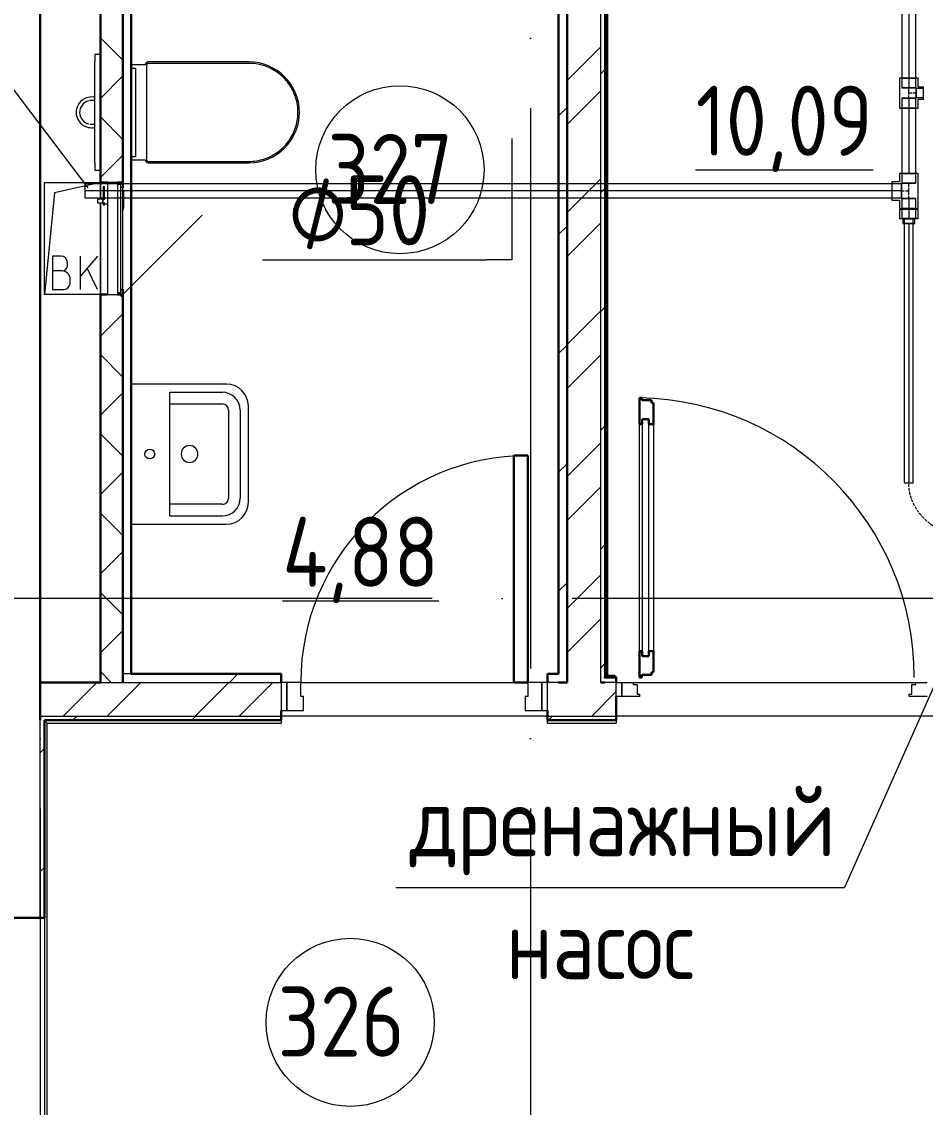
# Model space of a CAD drawing. Header units: millimetres. Extents: x -88595 to 880822, y -1054509 to -148035.
# Drawn here: x 414948 to 418171, y -249069 to -245193 of the extents above; entities that cross this region are included whole.
import ezdxf

# ---------------------------------------------------------------- set-up
doc = ezdxf.new("R2010")
doc.units = ezdxf.units.MM
for name, pattern in [('$7$ADSK_Осевая', [14, 10, -2, 0, -2]), ('$9$ADSK_Осевая', [14, 10, -2, 0, -2]), ('ADSK_Линия сетки', [25, 20, -2.5, 0, -2.5])]:
    doc.linetypes.add(name, pattern=pattern)
for name, color, linetype, lineweight in [('Аннотация', 7, 'Continuous', 20), ('Двери', 7, 'Continuous', 9), ('Марки', 7, 'Continuous', 20), ('Марки помещений', 7, 'Continuous', 20), ('Обобщенные модели', 7, 'Continuous', 18), ('Оборудование', 7, 'Continuous', 18), ('Ограждение', 7, 'Continuous', 9), ('Оси', 7, 'Continuous', 9), ('Сантехника', 7, 'Continuous', 18), ('Стены внутренние', 7, 'Continuous', 18), ('Стены наружные', 7, 'Continuous', 18), ('Стены штриховка', 7, 'Continuous', 9), ('Трубопровод', 7, 'Continuous', 18), ('Трубопроводы', 7, 'Continuous', 18)]:
    doc.layers.add(name, color=color, linetype=linetype, lineweight=lineweight)
doc.layers.add('Двери открывание', color=7, linetype='Continuous', lineweight=9, true_color=0xc0c0c0)
doc.styles.add('$1$GOST Common_9', font='GOST_Common.ttf', dxfattribs={"width": 0.9, "height": 250})
doc.styles.add('$5$GOST Common', font='GOST_Common.ttf', dxfattribs={"width": 0.9, "height": 250})
doc.styles.add('GOST Common_2', font='GOST_Common.ttf', dxfattribs={"width": 0.9, "height": 350})

# ---------------------------------------------------------------- blocks, each defined once
blk = doc.blocks.new('$0$ADSK_Аннотация_Текст_сВыноской - Текст с выноской-3264166-В_Координация_3 этаж ОВ3')
at = {"layer": 'Аннотация'}
blk.add_line((-8, 0), (8, 0), dxfattribs=at)
blk = doc.blocks.new('$0$ADSK_M_Трубы - Диаметр_8-160846-В_Координация_3 этаж ОВ3')
at = {"layer": 'Марки'}
blk.add_line((0, 0), (8, 0), dxfattribs=at)
blk = doc.blocks.new('3 этаж')
at = {"lineweight": 18}
for p, q in [((426908.9, 680258.9), (426908.9, 680658.9)), ((426908.9, 680658.9), (427108.9, 680658.9)), ((427108.9, 680658.9), (426945.1, 680622)), ((427108.9, 680658.9), (427108.9, 680598.5)), ((426945.1, 680622), (426908.9, 680258.9)), ((427108.9, 680586.2), (427108.9, 680258.9)), ((426968.1, 680396.1), (426938.1, 680396.1)), ((426938.1, 680396.1), (426938.1, 680276.1)), ((427098.1, 680396.1), (427038.1, 680324.6)), ((427038.1, 680276.1), (427038.1, 680396.1)), ((426971.4, 680342.7), (426938.1, 680342.7)), ((426991.4, 680362.7), (426991.4, 680372.7)), ((427098.1, 680276.1), (427062.1, 680353.2)), ((427001.4, 680302.7), (427001.4, 680312.7)), ((426938.1, 680276.1), (426974.7, 680276.1)), ((427108.9, 680258.9), (426908.9, 680258.9))]:
    blk.add_line(p, q, dxfattribs=at)
for centre, radius, start, end in [((426968.1, 680372.7), 23.3, 0, 90), ((426971.4, 680362.7), 20, 270, 0), ((426971.4, 680312.7), 30, 0, 90), ((426974.7, 680302.7), 26.7, 270, 0)]:
    blk.add_arc(centre, radius, start, end, dxfattribs=at)
at = {"layer": 'Двери', "lineweight": 30}
for p, q in [((429032.9, 679889.9), (429040.9, 679889.9)), ((429032.9, 679795.9), (429032.9, 679889.9)), ((429040.9, 679889.9), (429040.9, 679880.9)), ((429040.9, 679880.9), (429074.9, 679880.9)), ((429074.9, 679880.9), (429074.9, 679871.9)), ((429074.9, 679871.9), (429082.9, 679871.9)), ((429082.9, 679871.9), (429082.9, 679795.9)), ((429041.9, 679813.9), (429041.9, 679795.9)), ((429065.9, 679813.9), (429041.9, 679813.9)), ((429065.9, 679795.9), (429065.9, 679813.9)), ((429041.9, 679795.9), (429032.9, 679795.9)), ((429082.9, 679795.9), (429065.9, 679795.9)), ((428633.9, 679683.9), (428583.9, 679683.9)), ((428583.9, 679683.9), (428583.9, 678873.9)), ((428633.9, 678873.9), (428633.9, 679683.9)), ((429032.9, 678891.9), (429032.9, 678985.9)), ((429041.9, 678985.9), (429032.9, 678985.9)), ((429041.9, 678967.9), (429041.9, 678985.9)), ((429065.9, 678985.9), (429065.9, 678967.9)), ((429082.9, 678985.9), (429065.9, 678985.9)), ((429082.9, 678985.9), (429082.9, 678909.9)), ((429065.9, 678967.9), (429041.9, 678967.9)), ((429074.9, 678909.9), (429074.9, 678900.9)), ((429082.9, 678909.9), (429074.9, 678909.9)), ((428583.9, 678873.9), (428633.9, 678873.9)), ((429040.9, 678891.9), (429032.9, 678891.9)), ((429040.9, 678900.9), (429040.9, 678891.9)), ((429074.9, 678900.9), (429040.9, 678900.9))]:
    blk.add_line(p, q, dxfattribs=at)
at = {"layer": 'Двери'}
for p, q in [((429041.9, 679813.9), (429041.9, 678967.9)), ((429065.9, 679813.9), (429041.9, 679813.9)), ((429065.9, 678967.9), (429065.9, 679813.9)), ((429032.9, 678985.9), (429032.9, 679795.9)), ((429082.9, 679795.9), (429082.9, 678985.9)), ((429041.9, 678967.9), (429065.9, 678967.9)), ((427773.9, 678873.9), (427753.9, 678873.9)), ((427753.9, 678873.9), (427753.9, 678773.9)), ((427823.9, 678873.9), (427773.9, 678873.9)), ((427773.9, 678873.9), (427773.9, 678773.9)), ((427773.9, 678773.9), (427773.9, 678873.9)), ((427823.9, 678823.9), (427823.9, 678873.9)), ((428683.9, 678873.9), (428633.9, 678873.9)), ((428633.9, 678873.9), (428633.9, 678823.9)), ((428683.9, 678773.9), (428683.9, 678873.9)), ((428703.9, 678873.9), (428683.9, 678873.9)), ((428683.9, 678873.9), (428683.9, 678773.9)), ((428703.9, 678773.9), (428703.9, 678873.9)), ((428948.9, 678873.9), (428968.9, 678873.9)), ((428948.9, 678823.9), (428948.9, 678873.9)), ((428968.9, 678873.9), (428968.9, 678823.9)), ((428968.9, 678873.9), (429009.9, 678873.9)), ((428968.9, 678823.9), (428968.9, 678873.9)), ((429009.9, 678873.9), (429009.9, 678865.9)), ((430017.9, 678865.9), (430017.9, 678873.9)), ((430017.9, 678873.9), (430058.9, 678873.9)), ((429009.9, 678865.9), (429023.9, 678865.9)), ((429023.9, 678865.9), (429023.9, 678831.9)), ((429023.9, 678831.9), (429032.9, 678831.9)), ((429032.9, 678831.9), (429032.9, 678823.9)), ((429994.9, 678831.9), (430003.9, 678831.9)), ((429994.9, 678823.9), (429994.9, 678831.9)), ((430003.9, 678865.9), (430017.9, 678865.9)), ((430003.9, 678831.9), (430003.9, 678865.9)), ((427833.9, 678823.9), (427823.9, 678823.9)), ((427833.9, 678773.9), (427833.9, 678823.9)), ((428633.9, 678823.9), (428623.9, 678823.9)), ((428623.9, 678823.9), (428623.9, 678773.9)), ((428968.9, 678823.9), (428948.9, 678823.9)), ((429032.9, 678823.9), (428968.9, 678823.9)), ((430058.9, 678823.9), (429994.9, 678823.9)), ((427753.9, 678773.9), (427773.9, 678773.9)), ((427773.9, 678773.9), (427833.9, 678773.9)), ((428623.9, 678773.9), (428683.9, 678773.9)), ((428683.9, 678773.9), (428703.9, 678773.9))]:
    blk.add_line(p, q, dxfattribs=at)
blk.add_arc((428633.9, 678873.9), 810, 90, 180, dxfattribs=at)
at = {"layer": 'Двери открывание'}
blk.add_arc((429014.9, 678891.9), 998, 0, 88.9666, dxfattribs=at)
at = {"layer": 'Марки помещений'}
for centre in [(428177.6, 680704.1), (428000.1, 677660.2)]:
    blk.add_circle(centre, 300, dxfattribs=at)
at = {"layer": 'Обобщенные модели'}
for p, q in [((427558.9, 679938.9), (427218.9, 679938.9)), ((427356.9, 679909.4), (427544.1, 679909.4)), ((427356.9, 679468.3), (427356.9, 679909.4)), ((427356.9, 679868.1), (427544.1, 679868.1)), ((427566.3, 679845.9), (427566.3, 679531.8)), ((427607.6, 679845.9), (427607.6, 679531.8)), ((427636.9, 679689), (427636.9, 679860.9)), ((427636.9, 679516.8), (427636.9, 679689)), ((427544.1, 679509.6), (427356.9, 679509.6)), ((427356.9, 679468.3), (427544.1, 679468.3)), ((427218.9, 679438.8), (427558.9, 679438.8))]:
    blk.add_line(p, q, dxfattribs=at)
blk.add_circle((427285.2, 679688.9), 17.5, dxfattribs=at)
for centre, radius, start, end in [((427558.9, 679860.9), 78, 0, 90), ((427544.1, 679845.9), 63.6, 0, 90), ((427544.1, 679845.9), 22.3, 0, 90), ((427427.1, 679689.3), 30, 90, 270), ((427427.1, 679689.3), 30, 270, 90), ((427544.1, 679531.8), 63.6, 270, 0), ((427544.1, 679531.8), 22.3, 270, 0), ((427558.9, 679516.8), 78, 270, 0)]:
    blk.add_arc(centre, radius, start, end, dxfattribs=at)
at = {"layer": 'Оборудование'}
for p, q in [((427170.3, 680658.9), (427133.9, 680658.9)), ((427133.9, 680658.9), (427133.9, 680258.9)), ((427171.2, 680259.8), (427171.2, 680657.9)), ((427180.9, 680651.9), (427171.2, 680651.9)), ((427118.5, 680643), (427118.5, 680597.2)), ((427123.5, 680643), (427118.5, 680643)), ((427123.5, 680597.2), (427123.5, 680643)), ((427181.9, 680266.8), (427181.9, 680650.9)), ((427188.9, 680639.9), (427183.4, 680639.9)), ((427188.9, 680277.9), (427188.9, 680639.9)), ((427190.9, 680630.9), (427188.9, 680630.9)), ((427190.9, 680626.9), (427190.9, 680630.9)), ((427190.9, 680626.9), (427190.9, 680566.4)), ((427116.1, 680598.5), (427098.6, 680598.5)), ((427098.6, 680598.5), (427098.6, 680586.2)), ((427098.6, 680586.2), (427116.1, 680586.2)), ((427118, 680600.4), (427116.1, 680598.5)), ((427116.1, 680598.5), (427116.1, 680586.2)), ((427116.1, 680586.2), (427118, 680584.3)), ((427133.9, 680602), (427118, 680602)), ((427118, 680602), (427118, 680582.7)), ((427118, 680582.7), (427133.9, 680582.7)), ((427118.5, 680587.5), (427118.5, 680579.3)), ((427118.5, 680579.3), (427123.5, 680579.3)), ((427123.5, 680579.3), (427123.5, 680587.5)), ((427188.9, 680562.4), (427190.9, 680562.4)), ((427188.9, 680258.9), (427471.7, 680541.7)), ((427190.9, 680562.4), (427190.9, 680566.4)), ((427171.2, 680265.9), (427180.9, 680265.9)), ((427183.4, 680277.9), (427188.9, 680277.9)), ((427133.9, 680258.9), (427170.3, 680258.9))]:
    blk.add_line(p, q, dxfattribs=at)
for points, knots in [([(427171.2, 680657.9), (427171.2, 680658), (427171.2, 680658.1), (427171.1, 680658.3), (427171.1, 680658.4), (427170.9, 680658.6), (427170.8, 680658.7), (427170.5, 680658.8), (427170.4, 680658.9), (427170.3, 680658.9)], [0, 0, 0, 0, 0.166667, 0.25, 0.333333, 0.5, 0.666667, 0.833333, 1, 1, 1, 1]), ([(427181.9, 680650.9), (427181.9, 680651), (427181.9, 680651.1), (427181.8, 680651.3), (427181.8, 680651.4), (427181.7, 680651.5), (427181.6, 680651.6), (427181.4, 680651.8), (427181.2, 680651.8), (427181, 680651.9), (427180.9, 680651.9)], [0, 0, 0, 0, 0.166667, 0.25, 0.333333, 0.416667, 0.541667, 0.666667, 0.833333, 1, 1, 1, 1]), ([(427183.4, 680639.9), (427183.3, 680639.9), (427183.1, 680639.9), (427182.8, 680640), (427182.7, 680640.1), (427182.5, 680640.2), (427182.3, 680640.3), (427182.2, 680640.5), (427182.1, 680640.6), (427182, 680640.8), (427181.9, 680641.1), (427181.9, 680641.3), (427181.9, 680641.4)], [0, 0, 0, 0, 0.166667, 0.25, 0.333333, 0.416667, 0.5, 0.583333, 0.666667, 0.75, 0.833333, 1, 1, 1, 1]), ([(427180.9, 680265.9), (427181, 680265.9), (427181.2, 680265.9), (427181.4, 680266), (427181.6, 680266.1), (427181.7, 680266.2), (427181.8, 680266.3), (427181.8, 680266.4), (427181.9, 680266.6), (427181.9, 680266.7), (427181.9, 680266.8)], [-1, -1, -1, -1, -0.833333, -0.666667, -0.541667, -0.416667, -0.333333, -0.25, -0.166667, 0, 0, 0, 0]), ([(427181.9, 680276.3), (427181.9, 680276.5), (427181.9, 680276.7), (427182, 680276.9), (427182.1, 680277.1), (427182.2, 680277.3), (427182.3, 680277.4), (427182.5, 680277.5), (427182.7, 680277.7), (427182.8, 680277.7), (427183.1, 680277.8), (427183.3, 680277.9), (427183.4, 680277.9)], [-1, -1, -1, -1, -0.833333, -0.75, -0.666667, -0.583333, -0.5, -0.416667, -0.333333, -0.25, -0.166667, 0, 0, 0, 0]), ([(427170.3, 680258.9), (427170.4, 680258.9), (427170.5, 680258.9), (427170.8, 680259), (427170.9, 680259.1), (427171.1, 680259.3), (427171.1, 680259.4), (427171.2, 680259.6), (427171.2, 680259.7), (427171.2, 680259.8)], [-1, -1, -1, -1, -0.833333, -0.666667, -0.5, -0.333333, -0.25, -0.166667, 0, 0, 0, 0])]:
    blk.add_open_spline(points, degree=3, knots=knots, dxfattribs=at)
at = {"layer": 'Ограждение'}
for p, q in [((428918.9, 678898.9), (428918.9, 683153.9)), ((428918.9, 678898.9), (428913.9, 678893.9)), ((428943.9, 678898.9), (428918.9, 678898.9)), ((428943.9, 678898.9), (428943.9, 678893.9)), ((426918.9, 678728.9), (426908.9, 678738.9)), ((426918.9, 676193.9), (426918.9, 678728.9)), ((426918.9, 678728.9), (427753.9, 678728.9)), ((427753.9, 678738.9), (427753.9, 678728.9)), ((428703.9, 678728.9), (428703.9, 678738.9)), ((428703.9, 678728.9), (428948.9, 678728.9)), ((428948.9, 678738.9), (428948.9, 678728.9))]:
    blk.add_line(p, q, dxfattribs=at)
at = {"layer": 'Оси', "linetype": 'ADSK_Линия сетки', "ltscale": 100}
for p, q in [((426893.9, 695924.5), (426893.9, 629947.7)), ((428643.9, 695924.5), (428643.9, 629947.7)), ((460793.9, 679173.9), (389071.6, 679173.9))]:
    blk.add_line(p, q, dxfattribs=at)
at = {"layer": 'Сантехника', "lineweight": 9}
for p, q in [((427108.9, 681115.6), (427088.9, 681115.6)), ((427088.9, 681115.6), (427088.9, 681090.6)), ((427088.9, 680727.1), (427088.9, 681090.6)), ((427088.9, 680727.1), (427088.9, 680702.1)), ((427088.9, 680702.1), (427108.9, 680702.1))]:
    blk.add_line(p, q, dxfattribs=at)
at = {"layer": 'Сантехника'}
for p, q in [((427268.9, 681078.9), (427218.9, 681078.9)), ((427273.9, 681078.9), (427273.9, 680738.9)), ((427638.9, 681088.9), (427278.9, 681088.9)), ((427638.9, 681083.9), (427278.9, 681083.9)), ((427218.9, 681067.1), (427233.9, 681067.1)), ((427233.9, 681067.1), (427233.9, 680750.7)), ((427233.9, 680750.7), (427218.9, 680750.7)), ((427218.9, 680738.9), (427268.9, 680738.9)), ((427278.9, 680733.9), (427638.9, 680733.9)), ((427278.9, 680728.9), (427638.9, 680728.9))]:
    blk.add_line(p, q, dxfattribs=at)
at = {"layer": 'Сантехника', "flags": 128}
for points in [[(427278.9, 681083.9), (427278.7, 681083.9), (427278.5, 681083.8), (427278.3, 681083.8), (427278.1, 681083.8), (427277.9, 681083.8), (427277.7, 681083.7), (427277.5, 681083.7), (427277.3, 681083.6), (427277.1, 681083.5), (427277, 681083.5), (427276.8, 681083.4), (427276.6, 681083.3), (427276.4, 681083.2), (427276.2, 681083.1), (427276.1, 681083), (427275.9, 681082.9), (427275.8, 681082.7), (427275.6, 681082.6), (427275.5, 681082.5), (427275.3, 681082.3), (427275.2, 681082.2), (427275, 681082), (427274.9, 681081.9), (427274.8, 681081.7), (427274.7, 681081.6), (427274.6, 681081.4), (427274.5, 681081.2), (427274.4, 681081), (427274.3, 681080.9), (427274.2, 681080.7), (427274.2, 681080.5), (427274.1, 681080.3), (427274.1, 681080.1), (427274, 681079.9), (427274, 681079.7), (427273.9, 681079.5), (427273.9, 681079.3), (427273.9, 681079.1), (427273.9, 681078.9), (427273.9, 681078.9)], [(427638.9, 680733.9), (427645.9, 680734), (427652.9, 680734.4), (427659.9, 680735.1), (427666.8, 680736.1), (427673.7, 680737.3), (427680.5, 680738.9), (427687.3, 680740.7), (427694, 680742.7), (427700.5, 680745.1), (427707, 680747.7), (427713.4, 680750.5), (427719.7, 680753.6), (427725.9, 680757), (427731.9, 680760.6), (427737.7, 680764.4), (427743.4, 680768.5), (427748.9, 680772.8), (427754.3, 680777.3), (427759.5, 680782), (427764.4, 680786.9), (427769.2, 680792.1), (427773.8, 680797.4), (427778.1, 680802.8), (427782.3, 680808.5), (427786.2, 680814.3), (427789.8, 680820.3), (427793.2, 680826.4), (427796.4, 680832.6), (427799.3, 680839), (427802, 680845.4), (427804.4, 680852), (427806.6, 680858.7), (427808.4, 680865.4), (427810, 680872.2), (427811.4, 680879.1), (427812.4, 680886), (427813.2, 680893), (427813.7, 680900), (427813.9, 680907), (427813.8, 680914), (427813.5, 680921), (427812.9, 680927.9), (427812, 680934.9), (427810.8, 680941.8), (427809.3, 680948.6), (427807.6, 680955.4), (427805.6, 680962.1), (427803.3, 680968.7), (427800.8, 680975.3), (427798, 680981.7), (427795, 680988), (427791.7, 680994.2), (427788.2, 681000.2), (427784.4, 681006.1), (427780.4, 681011.8), (427776.2, 681017.4), (427771.7, 681022.8), (427767, 681028), (427762.2, 681033.1), (427757.1, 681037.9), (427751.9, 681042.5), (427746.4, 681046.9), (427740.8, 681051.1), (427735, 681055.1), (427729.1, 681058.8), (427723, 681062.3), (427716.8, 681065.5), (427710.5, 681068.5), (427704.1, 681071.3), (427697.5, 681073.7), (427690.9, 681076), (427684.2, 681077.9), (427677.4, 681079.6), (427670.5, 681081), (427663.6, 681082.1), (427656.6, 681083), (427649.7, 681083.5), (427642.7, 681083.8), (427638.9, 681083.9)], [(427273.9, 680738.9), (427273.9, 680738.7), (427273.9, 680738.5), (427273.9, 680738.3), (427274, 680738.1), (427274, 680737.9), (427274, 680737.7), (427274.1, 680737.5), (427274.2, 680737.3), (427274.2, 680737.1), (427274.3, 680736.9), (427274.4, 680736.7), (427274.5, 680736.6), (427274.6, 680736.4), (427274.7, 680736.2), (427274.8, 680736), (427274.9, 680735.9), (427275, 680735.7), (427275.1, 680735.6), (427275.3, 680735.4), (427275.4, 680735.3), (427275.6, 680735.1), (427275.7, 680735), (427275.9, 680734.9), (427276, 680734.8), (427276.2, 680734.7), (427276.4, 680734.5), (427276.5, 680734.5), (427276.7, 680734.4), (427276.9, 680734.3), (427277.1, 680734.2), (427277.3, 680734.1), (427277.5, 680734.1), (427277.7, 680734), (427277.9, 680734), (427278.1, 680733.9), (427278.2, 680733.9), (427278.4, 680733.9), (427278.6, 680733.9), (427278.8, 680733.9), (427278.9, 680733.9)]]:
    blk.add_lwpolyline(points, dxfattribs=at)
at = {"layer": 'Сантехника', "lineweight": 9, "flags": 128}
for points in [[(427087.8, 680951.6), (427086.7, 680951.6), (427085.6, 680951.6), (427084.6, 680951.6), (427083.6, 680951.6), (427082.8, 680951.6), (427081.9, 680951.6), (427081.2, 680951.6), (427080.5, 680951.6), (427079.9, 680951.6), (427079.3, 680951.6), (427078.9, 680951.6), (427078.4, 680951.6), (427078.1, 680951.6), (427077.8, 680951.6), (427077.6, 680951.6), (427077.5, 680951.6), (427077.5, 680951.6), (427077.5, 680951.6)], [(427077.5, 680866.2), (427077.5, 680866.2), (427077.6, 680866.2), (427077.8, 680866.2), (427078, 680866.2), (427078.4, 680866.2), (427078.7, 680866.2), (427079.2, 680866.2), (427079.7, 680866.2), (427080.3, 680866.2), (427081, 680866.2), (427081.7, 680866.2), (427082.5, 680866.2), (427083.4, 680866.2), (427084.3, 680866.2), (427085.3, 680866.2), (427086.4, 680866.2), (427087.5, 680866.2), (427088.6, 680866.2)]]:
    blk.add_lwpolyline(points, dxfattribs=at)
at = {"layer": 'Сантехника'}
for centre, radius, start, end in [((427278.9, 681078.9), 10, 90, 180), ((427278.9, 681078.9), 5, 150, 180), ((427278.9, 681078.9), 5, 150, 180), ((427278.9, 681078.9), 5, 150, 180), ((427278.9, 681078.9), 5, 90, 120), ((427278.9, 681078.9), 5, 90, 120), ((427278.9, 681078.9), 5, 105, 120), ((427638.9, 680908.9), 180, 270, 90), ((427638.9, 680908.9), 175, 89.0922, 90), ((427638.9, 680908.9), 175, 89.0922, 90), ((427278.9, 680738.9), 10, 180, 270), ((427278.9, 680738.9), 5, 180, 210), ((427278.9, 680738.9), 5, 180, 210), ((427278.9, 680738.9), 5, 180, 210), ((427278.9, 680738.9), 5, 240, 270), ((427278.9, 680738.9), 5, 240, 270), ((427278.9, 680738.9), 5, 240, 255), ((427638.9, 680908.9), 175, 270, 270.9078), ((427638.9, 680908.9), 175, 270, 270.9078)]:
    blk.add_arc(centre, radius, start, end, dxfattribs=at)
at = {"layer": 'Сантехника', "lineweight": 9}
for radius, start, end in [(55, 77.9742, 180), (42.7, 105, 180), (42.7, 87.2428, 99.4986), (42.7, 90, 92.5338), (55, 180, 282.0258), (42.7, 180, 255), (42.7, 260.8699, 270), (42.7, 267.9172, 270), (42.7, 272.2417, 274.1976)]:
    blk.add_arc((427077.5, 680908.9), radius, start, end, dxfattribs=at)
at = {"layer": 'Стены внутренние', "lineweight": 30}
for p, q in [((426893.9, 684593.9), (426893.9, 678873.9)), ((426893.9, 678033.9), (426191.9, 678033.9))]:
    blk.add_line(p, q, dxfattribs=at)
at = {"layer": 'Стены внутренние'}
blk.add_line((426893.9, 678033.9), (426893.9, 678738.9), dxfattribs=at)
at = {"layer": 'Стены наружные', "lineweight": 30}
for p, q in [((428913.9, 678893.9), (428913.9, 683153.9)), ((427108.9, 680658.9), (427108.9, 682213.9)), ((428773.9, 678873.9), (428773.9, 682213.9)), ((428743.9, 678903.9), (428743.9, 682183.9)), ((427188.9, 680639.9), (427188.9, 681303.9)), ((427218.9, 681273.9), (427218.9, 678903.9)), ((427108.9, 680658.9), (427133.9, 680658.9)), ((427170.5, 680658.9), (427188.9, 680658.9)), ((427188.9, 678873.9), (427188.9, 680277.9)), ((427108.9, 680258.9), (427108.9, 678873.9)), ((427108.9, 680258.9), (427133.9, 680258.9)), ((427170.5, 680258.9), (427188.9, 680258.9)), ((426893.9, 678873.9), (427108.9, 678873.9)), ((426893.9, 678738.9), (426893.9, 678873.9)), ((427753.9, 678903.9), (427218.9, 678903.9)), ((427753.9, 678903.9), (427753.9, 678873.9)), ((428743.9, 678903.9), (428703.9, 678903.9)), ((428703.9, 678903.9), (428703.9, 678873.9)), ((428773.9, 678873.9), (428743.9, 678873.9)), ((428908.9, 678873.9), (428893.9, 678873.9)), ((428908.9, 678888.9), (428908.9, 678893.9)), ((428948.9, 678893.9), (428913.9, 678893.9)), ((428948.9, 678893.9), (428948.9, 678873.9)), ((428948.9, 678738.9), (428948.9, 678823.9)), ((427753.9, 678738.9), (427753.9, 678773.9)), ((428703.9, 678738.9), (428703.9, 678773.9)), ((426908.9, 678738.9), (427753.9, 678738.9)), ((426908.9, 678738.9), (426908.9, 678033.9)), ((428703.9, 678738.9), (428948.9, 678738.9)), ((426908.9, 678033.9), (426893.9, 678033.9))]:
    blk.add_line(p, q, dxfattribs=at)
at = {"layer": 'Стены наружные', "linetype": 'Continuous', "lineweight": 9}
for p, q in [((428908.9, 681203.1), (428913.9, 681208.1)), ((427188.9, 681095.2), (427108.9, 681175.2)), ((428773.9, 681023.2), (428893.9, 681143.2)), ((428908.9, 681132.4), (428913.9, 681137.4)), ((427108.9, 680958.8), (427188.9, 681038.8)), ((428893.9, 681046.7), (428908.9, 681061.7)), ((428908.9, 681061.7), (428913.9, 681066.7)), ((428773.9, 680866.1), (428893.9, 680986.1)), ((428908.9, 680991), (428913.9, 680996)), ((428743.9, 680896.7), (428773.9, 680926.7)), ((428908.9, 680920.3), (428913.9, 680925.3)), ((427188.9, 680812.4), (427108.9, 680892.4)), ((428908.9, 680849.6), (428913.9, 680854.6)), ((428908.9, 680778.9), (428913.9, 680783.9)), ((427108.9, 680675.9), (427188.9, 680755.9)), ((428908.9, 680708.2), (428913.9, 680713.2)), ((428773.9, 680551.8), (428893.9, 680671.8)), ((428893.9, 680622.4), (428908.9, 680637.4)), ((428908.9, 680637.4), (428913.9, 680642.4)), ((428908.9, 680566.7), (428913.9, 680571.7)), ((428743.9, 680472.4), (428773.9, 680502.4)), ((428773.9, 680394.6), (428893.9, 680514.6)), ((428908.9, 680496), (428913.9, 680501)), ((428908.9, 680425.3), (428913.9, 680430.3)), ((428908.9, 680354.6), (428913.9, 680359.6)), ((428908.9, 680283.9), (428913.9, 680288.9)), ((427188.9, 680246.7), (427176.7, 680258.9)), ((427108.9, 680110.2), (427188.9, 680190.2)), ((428773.9, 680080.3), (428893.9, 680200.3)), ((428893.9, 680198.2), (428908.9, 680213.2)), ((428908.9, 680213.2), (428913.9, 680218.2)), ((428908.9, 680142.5), (428913.9, 680147.5)), ((428743.9, 680048.2), (428773.9, 680078.2)), ((428908.9, 680071.8), (428913.9, 680076.8)), ((427188.9, 679963.9), (427108.9, 680043.9)), ((428773.9, 679923.1), (428893.9, 680043.1)), ((428908.9, 680001), (428913.9, 680006)), ((428908.9, 679930.3), (428913.9, 679935.3)), ((427108.9, 679827.4), (427188.9, 679907.4)), ((428908.9, 679859.6), (428913.9, 679864.6)), ((427188.9, 679681), (427108.9, 679761)), ((428893.9, 679773.9), (428908.9, 679788.9)), ((428908.9, 679788.9), (428913.9, 679793.9)), ((428773.9, 679608.8), (428893.9, 679728.8)), ((428908.9, 679718.2), (428913.9, 679723.2)), ((428743.9, 679623.9), (428773.9, 679653.9)), ((428908.9, 679647.5), (428913.9, 679652.5)), ((427108.9, 679544.5), (427188.9, 679624.5)), ((428773.9, 679451.7), (428893.9, 679571.7)), ((428908.9, 679576.8), (428913.9, 679581.8)), ((428908.9, 679506.1), (428913.9, 679511.1)), ((427188.9, 679398.2), (427108.9, 679478.2)), ((428908.9, 679435.4), (428913.9, 679440.4)), ((427108.9, 679261.7), (427188.9, 679341.7)), ((428893.9, 679349.6), (428908.9, 679364.6)), ((428908.9, 679364.6), (428913.9, 679369.6)), ((428908.9, 679293.9), (428913.9, 679298.9)), ((428773.9, 679137.4), (428893.9, 679257.4)), ((428743.9, 679199.6), (428773.9, 679229.6)), ((428908.9, 679223.2), (428913.9, 679228.2)), ((427188.9, 679115.3), (427108.9, 679195.3)), ((428908.9, 679152.5), (428913.9, 679157.5)), ((428773.9, 678980.2), (428893.9, 679100.2)), ((428908.9, 679081.8), (428913.9, 679086.8)), ((427108.9, 678978.9), (427188.9, 679058.9)), ((428908.9, 679011.1), (428913.9, 679016.1)), ((427147.5, 678873.9), (427108.9, 678912.5)), ((428893.9, 678925.4), (428908.9, 678940.4)), ((428908.9, 678940.4), (428913.9, 678945.4)), ((426976, 678753.9), (427096, 678873.9)), ((427133.2, 678753.9), (427253.2, 678873.9)), ((427447.5, 678753.9), (427567.5, 678873.9)), ((427569.6, 678873.9), (427599.6, 678903.9)), ((427604.6, 678753.9), (427724.6, 678873.9)), ((428928.1, 678888.9), (428933.1, 678893.9)), ((428861.9, 678753.9), (428948.9, 678840.9)), ((427010.3, 678738.9), (427025.3, 678753.9)), ((427434.6, 678738.9), (427449.6, 678753.9)), ((428707.4, 678738.9), (428722.4, 678753.9)), ((426893.9, 678622.4), (426908.9, 678637.4)), ((426893.9, 678198.2), (426908.9, 678213.2))]:
    blk.add_line(p, q, dxfattribs=at)
at = {"layer": 'Стены наружные'}
for p, q in [((427108.9, 680598.5), (427108.9, 680658.9)), ((427108.9, 680258.9), (427108.9, 680586.2)), ((427823.9, 678873.9), (428583.9, 678873.9)), ((429009.9, 678873.9), (430017.9, 678873.9)), ((428703.9, 678753.9), (427753.9, 678753.9)), ((430078.9, 678753.9), (428948.9, 678753.9)), ((426908.9, 678033.9), (426908.9, 676703.9))]:
    blk.add_line(p, q, dxfattribs=at)
at = {"layer": 'Стены штриховка'}
for p, q in [((428893.9, 678873.9), (428893.9, 683153.9)), ((428908.9, 678893.9), (428908.9, 683153.9)), ((427108.9, 678873.9), (427753.9, 678873.9)), ((427218.9, 678903.9), (427188.9, 678903.9)), ((428743.9, 678873.9), (428703.9, 678873.9)), ((428948.9, 678888.9), (428908.9, 678888.9)), ((428948.9, 678873.9), (428908.9, 678873.9)), ((426893.9, 678753.9), (427753.9, 678753.9)), ((428703.9, 678753.9), (428948.9, 678753.9))]:
    blk.add_line(p, q, dxfattribs=at)
at = {"layer": 'Марки помещений', "style": 'GOST Common_2', "width": 0.9}
for s, p in [('%%U10,09', (429232.8, 680754.1)), ('327', (427918.8, 680581.9)), ('%%U4,88', (427758.2, 679214.9)), ('326', (427741.3, 677537.9))]:
    blk.add_text(s, height=250, dxfattribs=at).set_placement(p)

msp = doc.modelspace()

# ---------------------------------------------------------------- linework, layer by layer
at = {"layer": 'Аннотация'}
for p, q in [((415184.9, -245786.9), (414428.8, -244788.4)), ((418424, -247066), (417883, -248284.2))]:
    msp.add_line(p, q, dxfattribs=at)
at = {"layer": 'Марки'}
for p, q in [((416696.2, -245609.9), (416696.2, -246043.1)), ((416696.2, -246043.1), (416607, -246043.1))]:
    msp.add_line(p, q, dxfattribs=at)
at = {"layer": 'Трубопровод', "color": 24, "linetype": 'Continuous', "true_color": 0xa52900}
for p, q in [((418087.7, -243487.9), (418087.7, -245429.8)), ((418137.7, -245429.8), (418137.7, -243487.9)), ((418087.7, -245429.8), (418137.7, -245429.8)), ((418138.7, -245432.3), (418138.7, -245464.3)), ((418087.7, -245466.8), (418087.7, -245735)), ((418137.7, -245466.8), (418087.7, -245466.8)), ((418137.7, -245735), (418137.7, -245466.8)), ((418086.7, -245772.5), (415172.7, -245772.5)), ((415172.7, -245772.5), (415172.7, -245822.5)), ((418086.7, -245822.5), (418086.7, -245772.5)), ((418087.7, -245770), (418137.7, -245770)), ((415172.7, -245822.5), (418086.7, -245822.5)), ((418087.7, -245825), (418087.7, -245896)), ((418137.7, -245825), (418087.7, -245825)), ((418137.7, -245896), (418137.7, -245825)), ((418087.7, -245896), (418137.7, -245896)), ((418128.7, -245897), (418096.7, -245897)), ((418096.7, -245913.5), (418096.7, -246839.9)), ((418128.7, -246839.9), (418128.7, -245913.5)), ((418096.7, -246839.9), (418128.7, -246839.9))]:
    msp.add_line(p, q, dxfattribs=at)
at = {"layer": 'Трубопровод', "color": 24, "true_color": 0xa52900}
for p, q in [((418112.7, -243487.9), (418112.7, -245429.8)), ((418112.7, -243487.9), (418112.7, -245429.8)), ((418112.7, -245466.8), (418112.7, -245735)), ((418112.7, -245466.8), (418112.7, -245735)), ((418086.7, -245797.5), (415172.7, -245797.5)), ((418086.7, -245797.5), (415172.7, -245797.5)), ((418112.7, -245825), (418112.7, -245896)), ((418112.7, -245825), (418112.7, -245896)), ((418112.7, -245913.5), (418112.7, -246839.9)), ((418112.7, -245913.5), (418112.7, -246839.9))]:
    msp.add_line(p, q, dxfattribs=at)
at = {"layer": 'Трубопроводы', "color": 24, "true_color": 0xa52900}
for p, q in [((418079.7, -245394.8), (418079.7, -245429.8)), ((418145.7, -245394.8), (418079.7, -245394.8)), ((418145.7, -245394.8), (418079.7, -245394.8)), ((418087.7, -245394.8), (418087.7, -245429.8)), ((418087.7, -245394.8), (418137.7, -245394.8)), ((418087.7, -245394.8), (418137.7, -245394.8)), ((418137.7, -245426.8), (418137.7, -245394.8)), ((418145.7, -245426.8), (418145.7, -245394.8)), ((418079.7, -245429.8), (418079.7, -245466.8)), ((418135.2, -245429.8), (418087.7, -245429.8)), ((418135.2, -245429.8), (418087.7, -245429.8)), ((418137.7, -245429.8), (418135.2, -245429.8)), ((418137.7, -245429.8), (418135.2, -245429.8)), ((418137.7, -245429.8), (418137.7, -245426.8)), ((418164.7, -245432.3), (418138.7, -245432.3)), ((418138.7, -245448.3), (418138.7, -245432.3)), ((418164.7, -245426.8), (418145.7, -245426.8)), ((418164.7, -245469.8), (418164.7, -245426.8)), ((418164.7, -245469.8), (418164.7, -245426.8)), ((418164.7, -245448.3), (418164.7, -245432.3)), ((418164.7, -245448.3), (418164.7, -245432.3)), ((418079.7, -245466.8), (418079.7, -245501.8)), ((418087.7, -245466.8), (418087.7, -245501.8)), ((418087.7, -245466.8), (418137.7, -245466.8)), ((418087.7, -245466.8), (418137.7, -245466.8)), ((418137.7, -245501.8), (418137.7, -245466.8)), ((418138.7, -245464.3), (418138.7, -245448.3)), ((418138.7, -245464.3), (418164.7, -245464.3)), ((418145.7, -245501.8), (418145.7, -245469.8)), ((418145.7, -245469.8), (418164.7, -245469.8)), ((418164.7, -245464.3), (418164.7, -245448.3)), ((418164.7, -245464.3), (418164.7, -245448.3)), ((418079.7, -245501.8), (418145.7, -245501.8)), ((418079.7, -245501.8), (418145.7, -245501.8)), ((418137.7, -245501.8), (418087.7, -245501.8)), ((418137.7, -245501.8), (418087.7, -245501.8)), ((418079.7, -245735), (418079.7, -245764.5)), ((418145.7, -245735), (418079.7, -245735)), ((418145.7, -245735), (418079.7, -245735)), ((418087.7, -245735), (418087.7, -245764.5)), ((418087.7, -245735), (418137.7, -245735)), ((418087.7, -245735), (418137.7, -245735)), ((418137.7, -245770), (418137.7, -245735)), ((418145.7, -245770), (418145.7, -245735)), ((418079.7, -245764.5), (418051.7, -245764.5)), ((418051.7, -245764.5), (418051.7, -245830.5)), ((418051.7, -245764.5), (418051.7, -245830.5)), ((418086.7, -245772.5), (418051.7, -245772.5)), ((418051.7, -245772.5), (418051.7, -245797.5)), ((418051.7, -245772.5), (418051.7, -245797.5)), ((418086.7, -245772.5), (418086.7, -245797.5)), ((418087.7, -245764.5), (418087.7, -245770)), ((418095.6, -245770), (418087.7, -245770)), ((418095.6, -245770), (418087.7, -245770)), ((418137.7, -245770), (418095.6, -245770)), ((418137.7, -245770), (418095.6, -245770)), ((418145.7, -245825), (418145.7, -245770)), ((418051.7, -245797.5), (418051.7, -245822.5)), ((418051.7, -245797.5), (418051.7, -245822.5)), ((418086.7, -245797.5), (418086.7, -245822.5)), ((418051.7, -245822.5), (418086.7, -245822.5)), ((418051.7, -245830.5), (418079.7, -245830.5)), ((418079.7, -245830.5), (418079.7, -245860)), ((418079.7, -245860), (418145.7, -245860)), ((418079.7, -245860), (418145.7, -245860)), ((418087.7, -245825), (418087.7, -245860)), ((418087.7, -245825), (418137.7, -245825)), ((418087.7, -245825), (418137.7, -245825)), ((418137.7, -245860), (418087.7, -245860)), ((418137.7, -245860), (418087.7, -245860)), ((418137.7, -245860), (418137.7, -245825)), ((418145.7, -245860), (418145.7, -245825)), ((418079.7, -245863.5), (418079.7, -245896.5)), ((418145.7, -245863.5), (418079.7, -245863.5)), ((418145.7, -245863.5), (418079.7, -245863.5)), ((418145.7, -245896.5), (418079.7, -245896.5)), ((418145.7, -245896.5), (418079.7, -245896.5)), ((418087.7, -245863.5), (418087.7, -245896)), ((418137.7, -245863.5), (418087.7, -245863.5)), ((418137.7, -245863.5), (418087.7, -245863.5)), ((418137.7, -245896), (418087.7, -245896)), ((418137.7, -245896), (418087.7, -245896)), ((418091.2, -245896.5), (418091.2, -245913.5)), ((418091.2, -245896.5), (418134.2, -245896.5)), ((418091.2, -245896.5), (418134.2, -245896.5)), ((418096.7, -245897), (418096.7, -245913.5)), ((418096.7, -245897), (418128.7, -245897)), ((418096.7, -245897), (418128.7, -245897)), ((418128.7, -245913.5), (418128.7, -245897)), ((418134.2, -245913.5), (418134.2, -245896.5)), ((418137.7, -245896), (418137.7, -245863.5)), ((418145.7, -245896.5), (418145.7, -245863.5)), ((418091.2, -245913.5), (418134.2, -245913.5)), ((418091.2, -245913.5), (418134.2, -245913.5)), ((418128.7, -245913.5), (418096.7, -245913.5)), ((418128.7, -245913.5), (418096.7, -245913.5))]:
    msp.add_line(p, q, dxfattribs=at)
at = {"layer": 'Трубопроводы', "color": 24, "linetype": '$7$ADSK_Осевая', "true_color": 0xa52900}
for p, q in [((418112.7, -245466.8), (418112.7, -245429.8)), ((418138.7, -245448.3), (418112.7, -245448.3)), ((418112.7, -245825), (418112.7, -245770)), ((418086.7, -245797.5), (418112.7, -245797.5))]:
    msp.add_line(p, q, dxfattribs=at)
at = {"layer": 'Трубопроводы', "color": 24, "linetype": '$9$ADSK_Осевая', "true_color": 0xa52900}
msp.add_open_spline([(418424, -247066), (418310.9, -247066), (418112.8, -246994.9), (418112.7, -246839.9)], degree=3, dxfattribs=at)

# ---------------------------------------------------------------- block references
at = {"layer": 'Аннотация', "xscale": 100, "yscale": 100, "zscale": 100}
msp.add_blockref('$0$ADSK_Аннотация_Текст_сВыноской - Текст с выноской-3264166-В_Координация_3 этаж ОВ3', (417083, -248284.2), dxfattribs=at)
at = {"layer": 'Марки', "xscale": 99.99999999999993, "yscale": 99.99999999999993, "zscale": 99.99999999999993}
msp.add_blockref('$0$ADSK_M_Трубы - Диаметр_8-160846-В_Координация_3 этаж ОВ3', (415807, -246043.1), dxfattribs=at)
at = {"layer": 'Оборудование', "color": 5, "true_color": 0x0000ff}
msp.add_blockref('3 этаж', (-11880.6, -926425.8), dxfattribs=at)

# ---------------------------------------------------------------- texts
at = {"layer": 'Аннотация', "lineweight": 9, "char_height": 250, "attachment_point": 1, "style": '$5$GOST Common'}
for s, insert, width in [('дренажный', (416332, -247922.6), 1847.088), ('насос', (416675.6, -248361.4), 937.974)]:
    msp.add_mtext(s, dxfattribs=dict(at, insert=insert, width=width))
at = {"layer": 'Марки', "lineweight": 9, "char_height": 250, "attachment_point": 1}
for s, insert, width, style in [('50', (416101.6, -245741.5), 389.62, '$5$GOST Common'), ('\\fGOST Common|b0|i0|c254|p34|;\\W.9;⌀', (415899.2, -245741.5), 245.316, '$1$GOST Common_9')]:
    msp.add_mtext(s, dxfattribs=dict(at, insert=insert, width=width, style=style))

doc.saveas('drawing.dxf')
